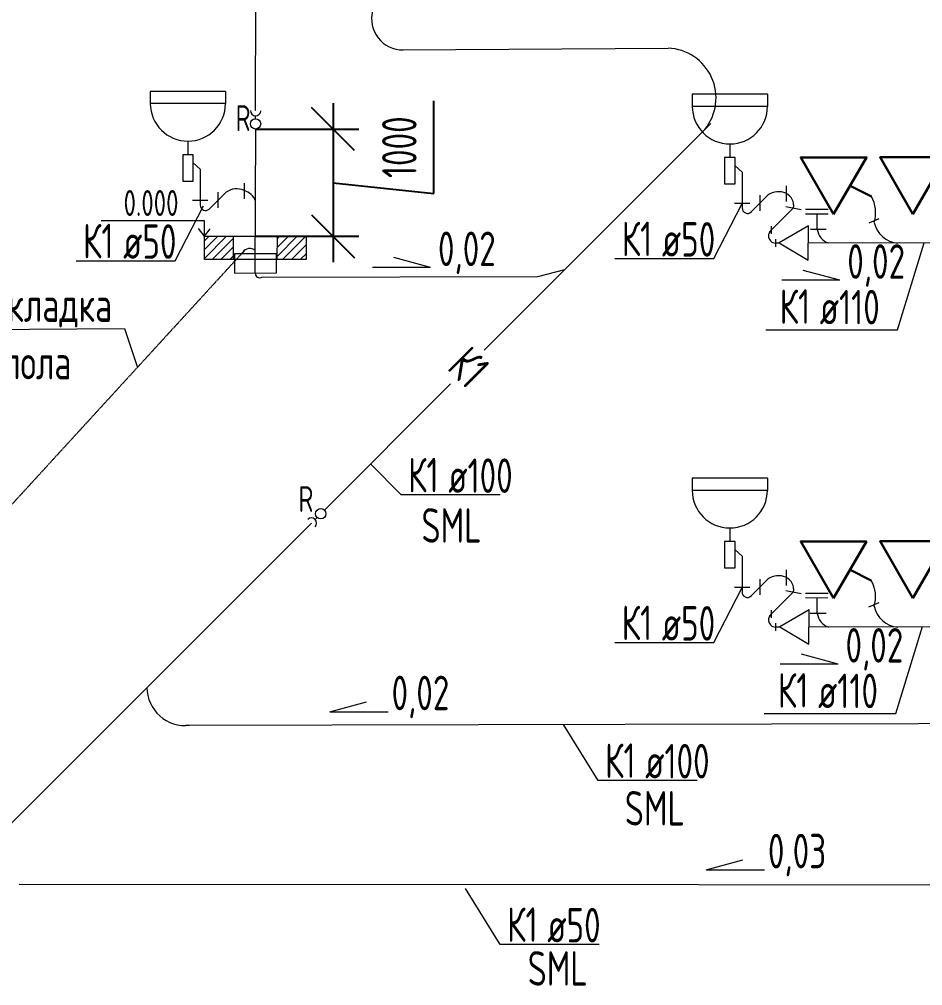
# Model space of a CAD drawing. Header units: millimetres. Extents: x -8689834 to 9419935, y -370377 to 166066.
# Drawn here: x -122881 to -117641, y -327379 to -321776 of the extents above; entities that cross this region are included whole.
import ezdxf

# ---------------------------------------------------------------- set-up
doc = ezdxf.new("R2010")
doc.units = ezdxf.units.MM
doc.header["$MEASUREMENT"] = 0
doc.linetypes.add('01_base$0$DASHED2', pattern=[0.375, 0.25, -0.125])
doc.layers.get('0').update_dxf_attribs({"color": 250, "lineweight": 9})
for name, color, linetype, lineweight in [('_ВК-Text К1', 7, 'Continuous', 30), ('_ВК-К1', 14, 'Continuous', 40), ('_ВК-К3', 30, 'Continuous', 40), ('_ВК-переход на SML', 3, 'Continuous', 30), ('_Санпр', 7, 'Continuous', 30), ('_Сантехника', 7, 'Continuous', 30), ('ВК_канализация', 32, 'Continuous', 30), ('тх разм', 250, 'Continuous', 9)]:
    doc.layers.add(name, color=color, linetype=linetype, lineweight=lineweight)
doc.styles.add('ISOCPEUR', font='isocpeur.ttf', dxfattribs={"width": 0.7})
doc.styles.add('ГОСТ 2.304', font='isocpeur.ttf', dxfattribs={"width": 0.7})
doc.dimstyles.new('СПДС', dxfattribs={"dimscale": 100, "dimtxt": 2.5, "dimasz": 2.5, "dimexe": 1.5, "dimexo": 0, "dimgap": 1, "dimtad": 1, "dimdec": 0, "dimrnd": 1, "dimtxsty": 'ГОСТ 2.304', "dimblk": 'OBLIQUE', "dimcen": 2.5, "dimdle": 1.5, "dimadec": 0, "dimazin": 2, "dimtfac": 0.75, "dimtdec": 0, "dimtmove": 1, "dimatfit": 3, "dimfxl": 1, "dimtolj": 1, "dimarcsym": 1})

# ---------------------------------------------------------------- blocks, each defined once
blk = doc.blocks.new('_Oblique')
at = {"color": 0, "linetype": 'ByBlock', "lineweight": -2}
blk.add_line((-0.5, -0.5), (0.5, 0.5), dxfattribs=at)
blk = doc.blocks.new('*D2087')
at = {"layer": 'тх разм', "color": 0, "lineweight": -2, "ltscale": 100, "transparency": 16777216}
for p, q in [((-121061.5, -322261.8), (-121061.5, -323183.7)), ((-120476.8, -322785.1), (-120476.8, -322249.1)), ((-121510.2, -322411.8), (-120911.5, -322411.8)), ((-121061.5, -322722.7), (-120476.8, -322785.1)), ((-121512, -323033.7), (-120911.5, -323033.7))]:
    blk.add_line(p, q, dxfattribs=at)
at = {"layer": 'тх разм', "color": 0, "lineweight": -2, "ltscale": 100, "transparency": 16777216, "xscale": 250, "yscale": 250, "zscale": 250}
for p, rotation in [((-121061.5, -322411.8), 90), ((-121061.5, -323033.7), 270)]:
    blk.add_blockref('_Oblique', p, dxfattribs=dict(at, rotation=rotation))
at = {"layer": 'тх разм', "color": 0, "lineweight": 13, "ltscale": 100, "transparency": 16777216, "insert": (-120676.8, -322517.1), "char_height": 250, "attachment_point": 5, "rotation": 90, "style": 'ГОСТ 2.304'}
blk.add_mtext('\\A1;{\\H0.8x;1000}', dxfattribs=at)
blk = doc.blocks.new('Унитаз')
at = {"layer": '_Сантехника', "lineweight": 30}
blk.add_line((-161311, 33423.9), (-161136.8, 33336.3), dxfattribs=at)
blk.add_lwpolyline([(-161445.9, 33190.8), (-161714.3, 33656.9), (-161176.2, 33656.9)], close=True, dxfattribs=at)

msp = doc.modelspace()

# ---------------------------------------------------------------- hatches: boundary and pattern name
at = {"layer": '_ВК-К3', "lineweight": 13}
h = msp.add_hatch(dxfattribs=at)
h.set_pattern_fill('ANSI31', scale=11.388071, angle=180)
h.set_pattern_definition([(225, (-175385.803, -343401.594), (25.566948, -25.566948), [])])
h.paths.add_polyline_path([(-121807, -323169.2), (-121640.3, -323169.2), (-121640.3, -323033.7), (-121807, -323033.7)])
h.paths.add_polyline_path([(-121384.4, -323169.2), (-121217.1, -323169.2), (-121217.1, -323033.7), (-121384.4, -323033.7)])

# ---------------------------------------------------------------- linework, layer by layer
at = {"color": 244, "ltscale": 500, "true_color": 0x991b1e}
for points in [[(-121510.5, -322305), (-121488.4, -314638.3)], [(-120658.3, -321952.4), (-119117.8, -321943)], [(-121512.7, -323249.4), (-121510.2, -322411.8)], [(-118188.8, -322879.2), (-118319.8, -322878.4)], [(-118189.8, -322905.2), (-118320.8, -322904.4)], [(-118252.5, -322993.6), (-118252, -322904.8)], [(-118200.3, -322995), (-118292.4, -322994.8)], [(-118189.1, -325106), (-118320.1, -325105.1)], [(-118190.1, -325132), (-118321.1, -325131.1)], [(-118252.8, -325220.3), (-118252.3, -325131.6)], [(-118200.6, -325221.7), (-118292.8, -325221.5)]]:
    msp.add_lwpolyline(points, dxfattribs=at)
at = {"color": 7, "ltscale": 500, "elevation": 0}
for points in [[(-122551.6, -323175.8), (-121977.8, -323175.8), (-121813.5, -322856.1)], [(-119426, -323163), (-118852.3, -323163), (-118687.9, -322843.4)], [(-118305.3, -323172.3), (-118303.8, -322973.3), (-118473.1, -323072.1), (-118305.3, -323172.3)], [(-118550.5, -323575.7), (-117786.3, -323575.7), (-117631.7, -323071.6)], [(-119426.4, -325389.8), (-118852.6, -325389.8), (-118688.2, -325070.1)], [(-118301.2, -325399), (-118299.7, -325200), (-118469, -325298.8), (-118301.2, -325399)], [(-118560.7, -325801.3), (-117796.6, -325801.3), (-117642, -325297.2)], [(-118949.2, -326189.1), (-119522.9, -326189.1), (-119724.5, -325865.3)], [(-119517.4, -327139.8), (-120091.2, -327139.8), (-120292.8, -326816)]]:
    msp.add_lwpolyline(points, dxfattribs=at)
at = {"color": 244, "ltscale": 500, "true_color": 0x991b1e, "elevation": 0}
for points in [[(-118528.5, -323008.2), (-118389.7, -322869.5)], [(-118471.4, -323073.1), (-118493.3, -323073.2)], [(-116864.8, -323070.2), (-118304.5, -323073.7)], [(-118528.8, -325234.9), (-118390, -325096.2)], [(-118467.3, -325299.8), (-118493.6, -325299.9)], [(-116865.2, -325296.9), (-118300.4, -325300.4)]]:
    msp.add_lwpolyline(points, dxfattribs=at)
at = {"color": 7, "ltscale": 500}
for points in [[(-121807, -323033.7), (-121807, -322943.2), (-122405.9, -322943.3)], [(-121807, -323033.7), (-121841.7, -322988.6)], [(-121807, -323033.7), (-121774.9, -322991)], [(-123928.2, -323580.4), (-122271.3, -323568.7), (-122196.4, -323794)], [(-120091.5, -324533.1), (-120665.2, -324533.1), (-120844.4, -324354)]]:
    msp.add_lwpolyline(points, dxfattribs=at)
at = {"color": 244, "linetype": '01_base$0$DASHED2', "ltscale": 0.5, "true_color": 0x991b1e}
msp.add_lwpolyline([(-121575.8, -323116.7), (-124110.9, -325883)], dxfattribs=at)
at = {"color": 244, "ltscale": 500, "true_color": 0x991b1e}
for centre, radius, start, end in [((-120657.8, -321772.6), 179.8, 165.2533, 270.8536), ((-119128.3, -322231.6), 288.8, 320.9142, 87.9232), ((-121603.9, -322862), 97.7, 18.7321, 74.4736), ((-118466.9, -322855.6, 0), 78.4, 349.8271, 65.0605), ((-121544.2, -323151.1), 46.9, 47.069, 149.4271), ((-121486.9, -323248.4), 25.8, 177.4801, 303.7942), ((-118467.2, -325082.4, 0), 78.4, 349.8271, 65.0605), ((-121919.5, -325649.5), 221.2, 180.1852, 276.4403)]:
    msp.add_arc(centre, radius, start, end, dxfattribs=at)
at = {"layer": '_ВК-Text К1', "color": 7, "lineweight": 13, "ltscale": 100}
for p, q in [((-120495.1, -323215), (-120708.3, -323157.6)), ((-120495.1, -323215), (-120832.6, -323215.4)), ((-118120.7, -323288.6), (-118333.9, -323231.2)), ((-118120.7, -323288.6), (-118458.1, -323289)), ((-118130.9, -325514.2), (-118344.1, -325456.8)), ((-118130.9, -325514.2), (-118468.4, -325514.7)), ((-121079.7, -325791.1), (-120866.6, -325733.3)), ((-121079.7, -325791.1), (-120742.3, -325791)), ((-118896.4, -326708), (-118683.3, -326650.2)), ((-118896.4, -326708), (-118558.9, -326707.8))]:
    msp.add_line(p, q, dxfattribs=at)
at = {"layer": '_ВК-К1', "lineweight": 13}
for p, q in [((-121831.9, -322708, 0), (-121831.9, -322852.3, 0)), ((-118687.9, -322724.7, 0), (-118687.9, -322869, 0)), ((-118688.2, -324951.4, 0), (-118688.2, -325095.7, 0))]:
    msp.add_line(p, q, dxfattribs=at)
at = {"layer": '_ВК-К1', "lineweight": 13, "ltscale": 100}
for p, q in [((-121682.3, -322778.7, 0), (-121779.3, -322875.7, 0)), ((-118538.4, -322795.4, 0), (-118635.4, -322892.3, 0)), ((-118538.7, -325022.1, 0), (-118635.7, -325119.1, 0))]:
    msp.add_line(p, q, dxfattribs=at)
at = {"layer": '_ВК-К1', "lineweight": 13, "transparency": 33554687, "elevation": 0, "flags": 128}
for points in [[(-121574.7, -322815.7), (-121574.7, -322724.7)], [(-118430.8, -322832.4), (-118430.8, -322741.3)], [(-121787.4, -322826.7), (-121876.3, -322826.7)], [(-121727.4, -322869.2), (-121727.4, -322778.2)], [(-118583.4, -322885.9), (-118583.4, -322794.9)], [(-118643.5, -322843.4), (-118732.4, -322843.4)], [(-118434.6, -322860.7), (-118345.3, -322878.1)], [(-117952, -322955.9), (-117893.4, -322931.2)], [(-118518.4, -323019.3), (-118518.4, -322974.6)], [(-118493.3, -323095.5), (-118493.3, -323050.8)], [(-118431.1, -325059.1), (-118431.1, -324968.1)], [(-118643.8, -325070.1), (-118732.7, -325070.1)], [(-118583.7, -325112.7), (-118583.7, -325021.6)], [(-118434.9, -325087.5), (-118345.6, -325104.9)], [(-117952.4, -325182.7), (-117893.7, -325157.9)], [(-118518.7, -325246), (-118518.7, -325201.3)], [(-118493.6, -325322.2), (-118493.6, -325277.5)]]:
    msp.add_lwpolyline(points, dxfattribs=at)
at = {"layer": '_ВК-К1', "lineweight": 13, "ltscale": 100}
for centre, radius, start, end in [((-121620.8, -322862.4, 0), 103.9, 65.5456, 126.3024), ((-118476.9, -322879.1, 0), 103.9, 65.5456, 126.3024), ((-118104.6, -322897.4, 0), 191, 343.1742, 29.5988), ((-121800.8, -322853.3, 0), 31, 178.0185, 314.006), ((-118656.9, -322870, 0), 31, 178.0185, 314.006), ((-118152.7, -322977.6, 0), 101.1, 189.06, 249.9036), ((-117773.9, -322922.4, 0), 151, 191.586, 265.5982), ((-118492.7, -323030.8, 0), 42.4, 140.89, 270.8623), ((-118477.2, -325105.8, 0), 103.9, 65.5456, 126.3024), ((-118105, -325124.2, 0), 191, 343.1742, 29.5988), ((-118657.2, -325096.8, 0), 31, 178.0185, 314.006), ((-117774.2, -325149.1, 0), 151, 191.586, 265.5982), ((-118493, -325257.5, 0), 42.4, 140.89, 270.8623), ((-118153, -325204.4, 0), 101.1, 189.06, 249.9036)]:
    msp.add_arc(centre, radius, start, end, dxfattribs=at)
at = {"layer": '_ВК-К3', "color": 7, "lineweight": 13}
for p, q in [((-121639.6, -323169.2), (-121639.6, -323033.7)), ((-121384.8, -323168.7), (-121384.4, -323033.2))]:
    msp.add_line(p, q, dxfattribs=at)
msp.add_lwpolyline([(-121217.1, -323169.2), (-121807, -323169.2), (-121807, -323033.7), (-121217.1, -323033.7)], close=True, dxfattribs=at)
at = {"layer": '_ВК-переход на SML', "lineweight": 13}
msp.add_lwpolyline([(-121390, -323134.9), (-121633.6, -323136), (-121633.1, -323247.3), (-121389.5, -323246.2)], close=True, dxfattribs=at)
at = {"layer": '_Санпр', "lineweight": 13}
for p, q in [((-121685.1, -322193.1, 0), (-122121.4, -322193.1, 0)), ((-122121.4, -322193.1, 0), (-122121.4, -322263.6, 0)), ((-121685.1, -322193.1, 0), (-121685.1, -322263.6, 0)), ((-118541.2, -322209.8, 0), (-118977.4, -322209.8, 0)), ((-118977.4, -322209.8, 0), (-118977.4, -322280.3, 0)), ((-118541.2, -322209.8, 0), (-118541.2, -322280.3, 0)), ((-121685.1, -322263.6, 0), (-122121.4, -322263.6, 0)), ((-118541.2, -322280.3, 0), (-118977.4, -322280.3, 0)), ((-121903.2, -322481.8, 0), (-121903.2, -322560.9, 0)), ((-118759.3, -322498.5, 0), (-118759.3, -322577.5, 0)), ((-121872.7, -322608.5, 0), (-121831.9, -322645.3, 0)), ((-121831.9, -322645.3, 0), (-121831.9, -322708, 0)), ((-118728.8, -322625.2, 0), (-118687.9, -322662, 0)), ((-118687.9, -322662, 0), (-118687.9, -322724.7, 0)), ((-118541.5, -324436.5, 0), (-118977.7, -324436.5, 0)), ((-118977.7, -324436.5, 0), (-118977.7, -324507, 0)), ((-118541.5, -324436.5, 0), (-118541.5, -324507, 0)), ((-118541.5, -324507, 0), (-118977.7, -324507, 0)), ((-118759.6, -324725.2, 0), (-118759.6, -324804.3, 0)), ((-118729.1, -324851.9, 0), (-118688.2, -324888.7, 0)), ((-118688.2, -324888.7, 0), (-118688.2, -324951.4, 0))]:
    msp.add_line(p, q, dxfattribs=at)
at = {"layer": '_Санпр', "lineweight": 13, "elevation": 0}
for points in [[(-121872.7, -322560.9), (-121933.7, -322560.9), (-121933.7, -322713.4), (-121872.7, -322713.4)], [(-118728.8, -322577.5), (-118789.8, -322577.5), (-118789.8, -322730.1), (-118728.8, -322730.1)], [(-118729.1, -324804.3), (-118790.1, -324804.3), (-118790.1, -324956.8), (-118729.1, -324956.8)]]:
    msp.add_lwpolyline(points, close=True, dxfattribs=at)
at = {"layer": '_Санпр', "lineweight": 13}
for centre in [(-121903.2, -322263.6, 0), (-118759.3, -322280.3, 0), (-118759.6, -324507, 0)]:
    msp.add_arc(centre, 218.1, 180, 0, dxfattribs=at)
at = {"layer": 'ВК_канализация', "color": 244, "lineweight": 13, "ltscale": 500, "true_color": 0x991b1e}
for points in [[(-121510.8, -322351.8), (-121510.7, -322335)], [(-118870.2, -322379.8), (-119716.5, -323226.1)], [(-121477.1, -323271), (-119874.3, -323266.1), (-119716.5, -323226.1)], [(-119716.5, -323226.1), (-120184.8, -323694.4)], [(-120379.9, -323889.4), (-121111.6, -324621.2)], [(-121154.1, -324663.6), (-121165.9, -324675.5)], [(-121187.1, -324696.7), (-123065, -326574.6)], [(-116818.8, -325858.1), (-121917.9, -325870.7), (-121917.9, -325870.7)], [(-114998.5, -326796.9), (-122882.1, -326792.3)]]:
    msp.add_lwpolyline(points, dxfattribs=at)
for centre in [(-121511, -322381.8), (-121132.8, -324642.4)]:
    msp.add_circle(centre, 30, dxfattribs=at)
for centre, start, end in [((-121510.5, -322305), 179.6704, 359.6704), ((-121187.1, -324696.7), 315, 135)]:
    msp.add_arc(centre, 30, start, end, dxfattribs=at)

# ---------------------------------------------------------------- block references
at = {"layer": '_Сантехника', "lineweight": 13, "xscale": 0.7082066135345115, "yscale": 0.7082066135345115, "zscale": 0.7082066135345115, "rotation": 0.03796024518622138}
for p in [(-3804.8, -346336.5, 0), (-3344.5, -346335.6), (-3805.2, -348563.2, 0), (-3344.8, -348562.4)]:
    msp.add_blockref('Унитаз', p, dxfattribs=at)

# ---------------------------------------------------------------- texts
at = {"layer": 'ВК_канализация', "color": 7, "ltscale": 100, "char_height": 150, "width": 7500, "attachment_point": 4, "rotation": 0.0419, "style": 'ISOCPEUR'}
for insert in [(-121626.8, -322348.2), (-121262, -324557.3)]:
    msp.add_mtext('\\pxi-1,l1,t1,5;R', dxfattribs=dict(at, insert=insert))
at = {"layer": 'ВК_канализация', "color": 18, "ltscale": 100, "true_color": 0x000000, "attachment_point": 4, "style": 'ISOCPEUR'}
for s, insert, char_height, width, rotation in [('\\pxi-1,l1,t1,5;0.000', (-122276.6, -322840.8), 150, 7500, 0.0419), ('К1', (-120336.5, -323729.9), 200, 5891.51, 315)]:
    msp.add_mtext(s, dxfattribs=dict(at, insert=insert, char_height=char_height, width=width, rotation=rotation))
at = {"layer": 'ВК_канализация', "color": 18, "ltscale": 100, "true_color": 0x000000, "char_height": 200, "attachment_point": 4, "style": 'ISOCPEUR'}
for s, insert, width in [('К1', (-122512.4, -323061.2, 0), 5891.51), ('\\pxi-1,l1,t1,5;ø50', (-122279.2, -323064.3, 0), 7500), ('К1', (-119386.9, -323048.5, 0), 5891.51), ('\\pxi-1,l1,t1,5;ø50', (-119153.7, -323051.6, 0), 7500), ('0,02', (-120452.6, -323129.7), 5891.51), ('0,02', (-118078.2, -323203.2), 5891.51), ('\\pxi-1,l1,t1,5;К1 ø50 прокладка\\P\\pi0,l0,tz; в стяжке пола', (-123911.4, -323596.8), 5891.51), ('К1', (-118470.9, -323441.3, 0), 5891.51), ('\\pxi-1,l1,t1,5;ø110', (-118237.7, -323444.4, 0), 7500), ('SML', (-120548.1, -324710.3), 5891.51), ('К1', (-119387.2, -325275.2, 0), 5891.51), ('\\pxi-1,l1,t1,5;ø50', (-119154, -325278.3, 0), 7500), ('0,02', (-118088.5, -325428.9), 5891.51), ('К1', (-118481.2, -325666.9, 0), 5891.51), ('\\pxi-1,l1,t1,5;ø110', (-118248, -325670, 0), 7500), ('0,02', (-120721.9, -325705.2), 5891.51), ('SML', (-119368.6, -326350.6), 5891.51), ('0,03', (-118538.6, -326622), 5891.51), ('SML', (-119932, -327279.2), 5891.51)]:
    msp.add_mtext(s, dxfattribs=dict(at, insert=insert, width=width))
at = {"layer": 'ВК_канализация', "color": 7, "ltscale": 100, "char_height": 200, "attachment_point": 4, "style": 'ISOCPEUR'}
for s, insert, width in [('К1', (-120626.1, -324418.5), 5891.51), ('\\pxi-1,l1,t1,5;ø100', (-120392.9, -324421.7), 7500), ('К1', (-119483.8, -326074.5, 0), 5891.51), ('\\pxi-1,l1,t1,5;ø100', (-119250.6, -326077.7, 0), 7500), ('К1', (-120052, -327025.2, 0), 5891.51), ('\\pxi-1,l1,t1,5;ø50', (-119818.8, -327028.4, 0), 7500)]:
    msp.add_mtext(s, dxfattribs=dict(at, insert=insert, width=width))

# ---------------------------------------------------------------- dimensions: what is measured, and where the dimension line sits
at = {"layer": 'тх разм', "color": 7, "lineweight": 13, "ltscale": 100}
dim = msp.add_linear_dim(base=(-121061.5, -323033.7), p1=(-121510.2, -322411.8), p2=(-121512, -323033.7), angle=90, text='{\\H0.8x;1000}', dimstyle='СПДС', dxfattribs=at)
dim.commit()
dim.dimension.update_dxf_attribs({"geometry": '*D2087', "text_midpoint": (-120476.8, -322685.1), "dimtype": 160})

doc.saveas('drawing.dxf')
